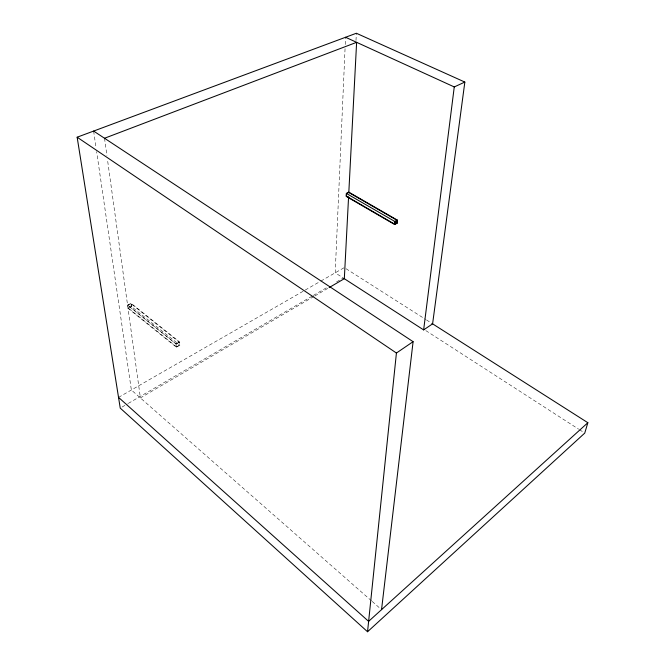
<?xml version="1.0" encoding="UTF-8"?>
<svg xmlns="http://www.w3.org/2000/svg" width="665" height="665" viewBox="0 0 665 665"><rect width="100%" height="100%" fill="white"/><g stroke="black" fill="none" stroke-linecap="round" stroke-linejoin="round"><path stroke-width="0.5" stroke-dasharray="3.33 2.49" d="M345.052 48.686L335.202 272.816L344.32 278.702M345.235 44.538L345.551 37.273M355.983 40.507L356.357 33.25M122.028 407.071L127.389 403.938M128.287 403.414L312.475 295.942M313.365 295.418L327.67 287.072M336.615 281.852L342.874 278.203M313.913 296.482L140.398 397.936L107.506 159.808M314.811 295.958L328.227 288.12M118.536 397.379L320.006 281.561M320.838 281.079L344.287 267.596M176.541 346.856L179.633 345.118L179.359 342.267L130.905 303.614L127.821 305.185L128.212 308.011L176.541 346.856L176.258 344.005L127.821 305.185M176.341 347.18L179.874 345.193L179.567 341.943L131.096 303.298L127.572 305.094L176.017 343.921L176.341 347.18L128.021 308.327L131.529 306.523L131.096 303.298M176.017 343.921L179.567 341.943M176.258 344.005L179.359 342.267M128.212 308.011L131.279 306.44L179.874 345.193M346.033 268.71L425.766 319.491M426.481 319.94L431.028 322.833M425.841 330.613L578.633 429.166M579.506 429.723L582.997 431.976M371.411 600.761L131.362 390.006L96.633 151.62M372.192 601.443L379.981 608.292M93.632 131.072L96.026 147.505M104.53 138.254L106.94 155.701M130.905 303.614L131.279 306.44"/><path stroke-width="1" d="M346.357 193.424L346.207 196.391L394.653 224.521L397.105 223.141L397.379 220.132L348.826 192.16L346.357 193.424L395.06 221.603L397.213 220.406L348.66 192.426L346.498 193.532L346.365 196.125L394.819 224.246L396.963 223.041L397.213 220.406M348.585 196.798L344.32 278.702L329.117 287.596M348.801 192.659L356.623 42.327L104.53 138.254M394.653 224.521L394.927 221.503L397.379 220.132M394.819 224.246L395.06 221.603M343.872 278.411L423.638 329.906L432.599 323.838L464.843 82.069L356.357 33.25L77.148 137.206L120.24 408.111L367.546 631.75L396.423 353.032L413.098 341.677L93.632 131.072M381.544 609.655L413.098 341.677M423.638 329.906L454.262 86.94L464.843 82.069M431.901 323.398L587.852 422.716L584.743 433.106L367.546 631.75M587.852 422.716L368.618 621.368L118.536 397.379M345.551 37.273L454.262 86.94M394.279 221.478L397.105 223.141M77.148 137.206L396.423 353.032"/></g></svg>
